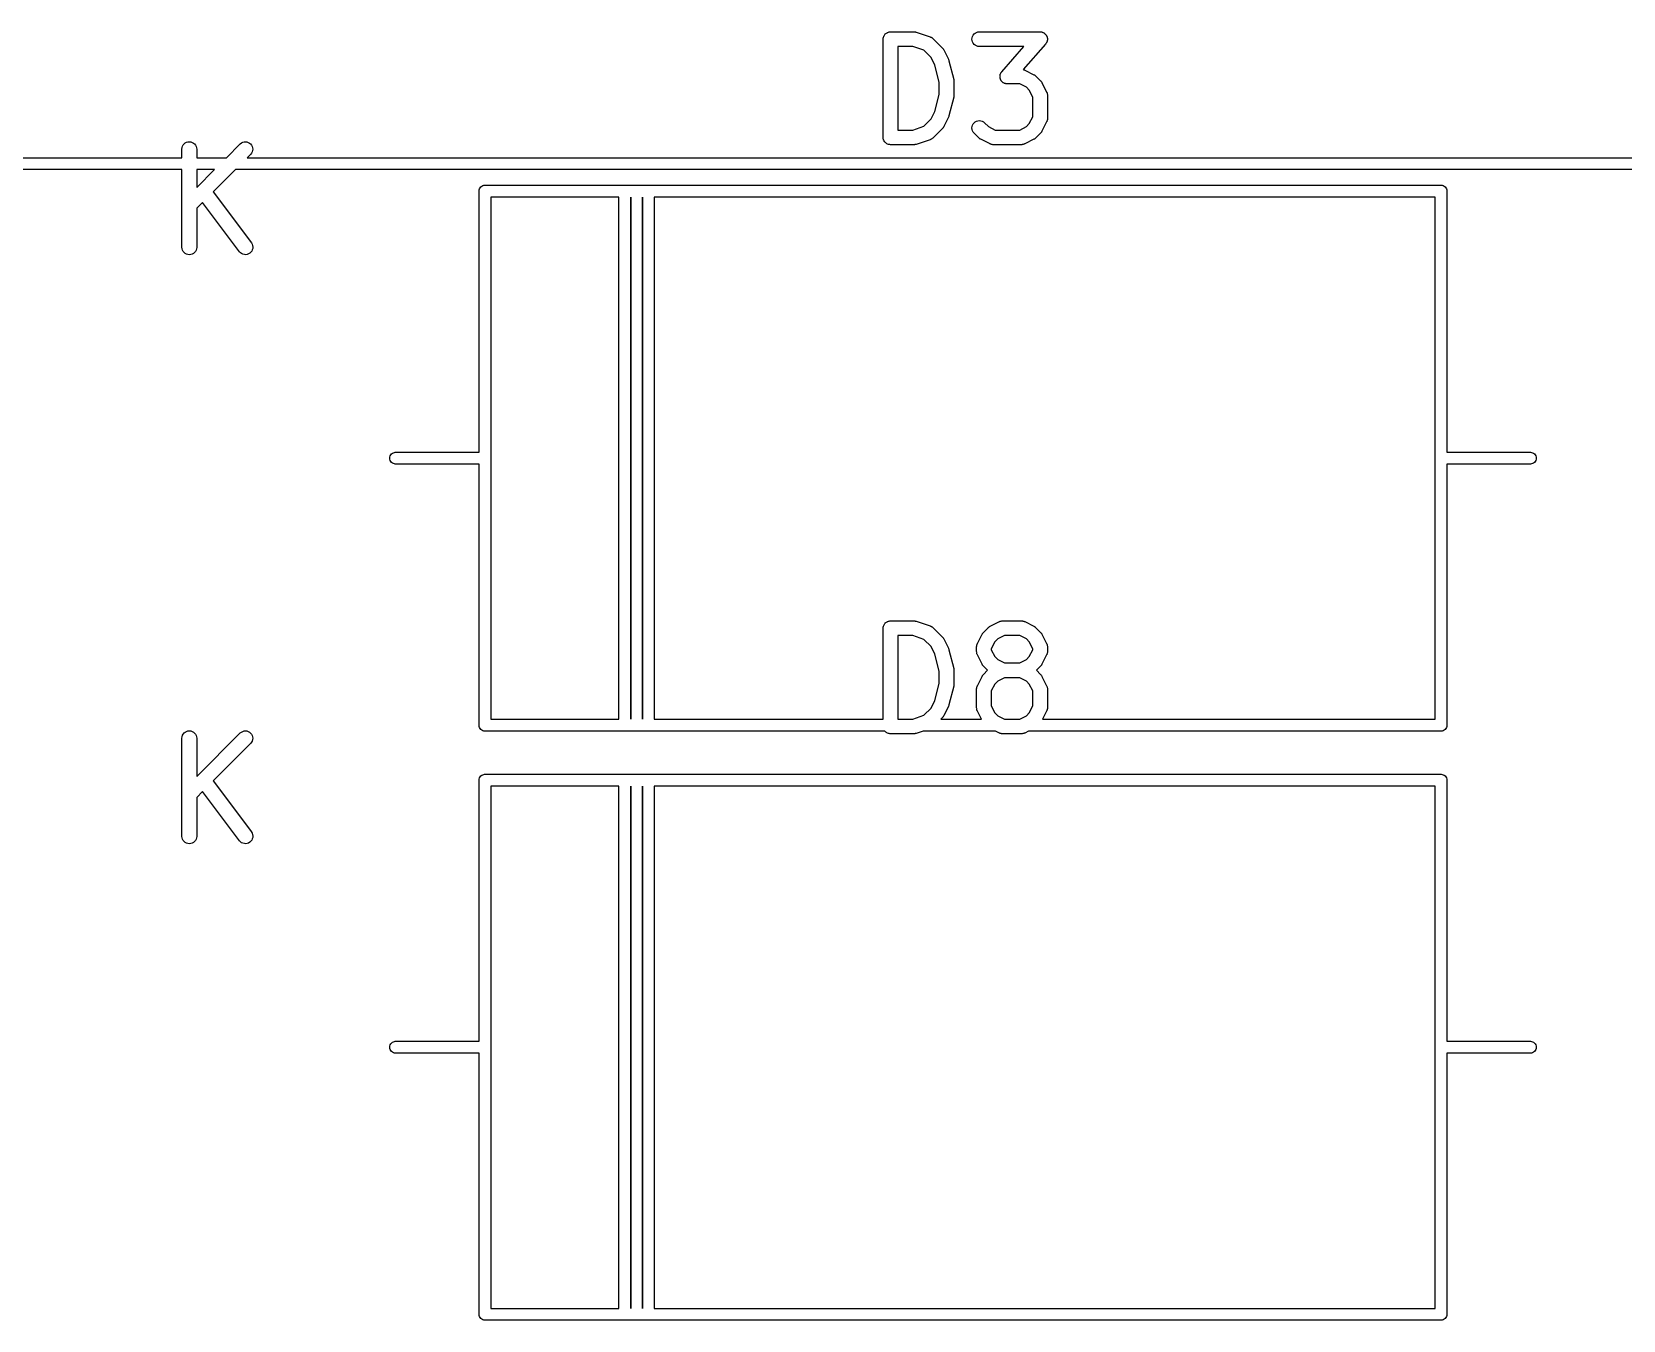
# Model space of a CAD drawing. Extents: x 120.2 to 186.1, y -87.3 to -29.4.
# Drawn here: x 153.13 to 169.35, y -60.28 to -47.16 of the extents above; entities that cross this region are included whole.
import ezdxf

# ---------------------------------------------------------------- set-up
doc = ezdxf.new("R2010")
doc.units = 0
doc.layers.add('BLACK', color=7, linetype='CONTINUOUS')

msp = doc.modelspace()

# ---------------------------------------------------------------- linework, layer by layer
at = {"layer": 'BLACK', "linetype": 'CONTINUOUS'}
for p, q in [((161.825, -47.1846), (161.829, -47.1792)), ((161.829, -47.1788), (161.835, -47.1744)), ((161.829, -47.179), (161.829, -47.1788)), ((161.829, -47.1792), (161.829, -47.179)), ((161.835, -47.1744), (161.84, -47.1699)), ((161.84, -47.1699), (161.841, -47.1698)), ((161.841, -47.1696), (161.847, -47.1664)), ((161.841, -47.1698), (161.841, -47.1696)), ((161.847, -47.1664), (161.853, -47.163)), ((161.853, -47.163), (161.854, -47.163)), ((161.854, -47.1628), (161.861, -47.1608)), ((161.854, -47.163), (161.854, -47.1628)), ((161.861, -47.1608), (161.867, -47.1588)), ((161.867, -47.1588), (161.868, -47.1588)), ((161.868, -47.1587), (161.875, -47.1581)), ((161.868, -47.1588), (161.868, -47.1587)), ((161.875, -47.1581), (161.882, -47.1574)), ((161.882, -47.1574), (162.12, -47.1574)), ((162.12, -47.1574), (162.121, -47.1574)), ((162.121, -47.1574), (162.125, -47.1579)), ((162.125, -47.1579), (162.129, -47.158)), ((162.129, -47.158), (162.132, -47.1587)), ((162.132, -47.1587), (162.136, -47.159)), ((162.136, -47.159), (162.14, -47.1603)), ((162.14, -47.1603), (162.144, -47.1612)), ((162.144, -47.1612), (162.287, -47.2088)), ((162.724, -47.1904), (162.734, -47.1792)), ((162.734, -47.1792), (162.745, -47.1699)), ((162.745, -47.1699), (162.758, -47.163)), ((162.758, -47.163), (162.772, -47.1588)), ((162.772, -47.1588), (162.787, -47.1574)), ((162.787, -47.1574), (163.406, -47.1574)), ((163.406, -47.1574), (163.407, -47.1574)), ((163.407, -47.1574), (163.411, -47.1579)), ((163.411, -47.1579), (163.416, -47.1581)), ((163.416, -47.1581), (163.419, -47.1587)), ((163.419, -47.1587), (163.421, -47.159)), ((163.421, -47.159), (163.426, -47.1604)), ((163.426, -47.1604), (163.43, -47.1615)), ((163.43, -47.1615), (163.433, -47.1626)), ((163.433, -47.1626), (163.435, -47.1634)), ((163.435, -47.1634), (163.439, -47.1657)), ((163.439, -47.1657), (163.444, -47.1677)), ((163.444, -47.1677), (163.446, -47.1692)), ((163.446, -47.1692), (163.448, -47.1705)), ((163.448, -47.1705), (163.452, -47.1735)), ((163.452, -47.1735), (163.455, -47.1763)), ((163.455, -47.1763), (163.457, -47.1782)), ((163.457, -47.1782), (163.459, -47.1799)), ((163.459, -47.1799), (163.462, -47.1836)), ((161.807, -47.2313), (161.808, -47.2243)), ((161.807, -47.2318), (161.807, -47.2313)), ((161.807, -47.2319), (161.807, -47.2318)), ((161.807, -47.2324), (161.807, -47.2319)), ((161.807, -47.2319), (161.807, -47.2319)), ((161.807, -48.2324), (161.807, -47.2324)), ((161.808, -47.2173), (161.809, -47.217)), ((161.808, -47.2243), (161.808, -47.2173)), ((161.809, -47.2168), (161.811, -47.2101)), ((161.809, -47.217), (161.809, -47.2168)), ((161.811, -47.2101), (161.813, -47.2033)), ((161.813, -47.2028), (161.816, -47.1966)), ((161.813, -47.2031), (161.813, -47.2028)), ((161.813, -47.2033), (161.813, -47.2031)), ((161.816, -47.1966), (161.82, -47.1904)), ((161.82, -47.19), (161.825, -47.1846)), ((161.82, -47.1902), (161.82, -47.19)), ((161.82, -47.1904), (161.82, -47.1902)), ((161.957, -47.3074), (161.957, -48.1574)), ((162.108, -47.3074), (161.957, -47.3074)), ((162.222, -47.3456), (162.108, -47.3074)), ((162.287, -47.2088), (162.288, -47.2092)), ((162.288, -47.2092), (162.29, -47.2101)), ((162.29, -47.2101), (162.292, -47.2108)), ((162.292, -47.2108), (162.296, -47.2132)), ((162.296, -47.2132), (162.301, -47.2153)), ((162.301, -47.2153), (162.303, -47.2166)), ((162.303, -47.2166), (162.305, -47.2177)), ((162.305, -47.2177), (162.309, -47.2209)), ((162.309, -47.2209), (162.313, -47.2239)), ((162.313, -47.2239), (162.314, -47.2256)), ((162.314, -47.2256), (162.316, -47.227)), ((162.316, -47.227), (162.411, -47.3222)), ((162.411, -47.3222), (162.412, -47.3229)), ((162.412, -47.3229), (162.414, -47.3262)), ((162.414, -47.3262), (162.417, -47.3293)), ((162.417, -47.3293), (162.419, -47.332)), ((162.419, -47.332), (162.421, -47.3344)), ((162.421, -47.3344), (162.423, -47.3381)), ((162.423, -47.3381), (162.425, -47.3417)), ((162.425, -47.3417), (162.473, -47.4369)), ((162.712, -47.2319), (162.713, -47.2173)), ((162.713, -47.2464), (162.712, -47.2319)), ((162.713, -47.2173), (162.718, -47.2033)), ((162.717, -47.2605), (162.713, -47.2464)), ((162.724, -47.2734), (162.717, -47.2605)), ((162.718, -47.2033), (162.724, -47.1904)), ((162.733, -47.2849), (162.724, -47.2734)), ((162.744, -47.2943), (162.733, -47.2849)), ((162.757, -47.3013), (162.744, -47.2943)), ((162.771, -47.3057), (162.757, -47.3013)), ((162.786, -47.3074), (162.771, -47.3057)), ((162.787, -47.3074), (162.786, -47.3074)), ((163.24, -47.3074), (162.787, -47.3074)), ((163.016, -47.5639), (163.24, -47.3074)), ((163.462, -47.2818), (163.235, -47.5411)), ((163.462, -47.1836), (163.465, -47.187)), ((163.465, -47.2779), (163.462, -47.2818)), ((163.465, -47.187), (163.467, -47.1893)), ((163.468, -47.2743), (163.465, -47.2779)), ((163.467, -47.1893), (163.468, -47.1913)), ((163.468, -47.1913), (163.471, -47.1955)), ((163.469, -47.272), (163.468, -47.2743)), ((163.471, -47.2699), (163.469, -47.272)), ((163.471, -47.1955), (163.473, -47.1995)), ((163.473, -47.2656), (163.471, -47.2699)), ((163.473, -47.1995), (163.474, -47.202)), ((163.475, -47.2614), (163.473, -47.2656)), ((163.474, -47.202), (163.475, -47.2043)), ((163.475, -47.2043), (163.477, -47.2088)), ((163.476, -47.2589), (163.475, -47.2614)), ((163.477, -47.2565), (163.476, -47.2589)), ((163.477, -47.2088), (163.478, -47.2132)), ((163.478, -47.252), (163.477, -47.2565)), ((163.478, -47.2132), (163.479, -47.2158)), ((163.479, -47.2475), (163.478, -47.252)), ((163.479, -47.2158), (163.479, -47.2183)), ((163.479, -47.2183), (163.48, -47.223)), ((163.48, -47.2423), (163.479, -47.2448)), ((163.479, -47.2448), (163.479, -47.2475)), ((163.48, -47.223), (163.481, -47.2277)), ((163.481, -47.2277), (163.48, -47.2303)), ((163.48, -47.2303), (163.481, -47.2329)), ((163.481, -47.2329), (163.48, -47.2376)), ((163.48, -47.2376), (163.48, -47.2423)), ((162.296, -47.4197), (162.222, -47.3456)), ((162.335, -47.4967), (162.296, -47.4197)), ((162.378, -47.6702), (162.335, -47.4967)), ((162.473, -47.4369), (162.473, -47.4379)), ((162.473, -47.4379), (162.473, -47.4382)), ((162.473, -47.4382), (162.474, -47.4385)), ((162.474, -47.4385), (162.476, -47.4451)), ((162.476, -47.4451), (162.478, -47.4516)), ((162.478, -47.4516), (162.478, -47.452)), ((162.478, -47.452), (162.478, -47.4523)), ((162.478, -47.4523), (162.526, -47.6428)), ((162.526, -47.6428), (162.526, -47.6438)), ((162.526, -47.6438), (162.527, -47.6451)), ((162.527, -47.6451), (162.527, -47.6464)), ((162.527, -47.6464), (162.527, -47.6524)), ((162.527, -47.6524), (162.528, -47.6583)), ((162.528, -47.6583), (162.528, -47.6596)), ((162.528, -47.6596), (162.528, -47.661)), ((162.528, -47.661), (162.528, -47.8038)), ((162.997, -47.6128), (162.998, -47.6081)), ((162.998, -47.6154), (162.997, -47.6128)), ((162.998, -47.6034), (162.999, -47.6009)), ((162.998, -47.6081), (162.998, -47.6034)), ((162.998, -47.6181), (162.998, -47.6154)), ((162.998, -47.6227), (162.998, -47.6181)), ((162.999, -47.6274), (162.998, -47.6227)), ((162.999, -47.5983), (163, -47.5938)), ((162.999, -47.6009), (162.999, -47.5983)), ((162.999, -47.6299), (162.999, -47.6274)), ((163, -47.6325), (162.999, -47.6299)), ((163, -47.5938), (163.001, -47.5892)), ((163.002, -47.6369), (163, -47.6325)), ((163.001, -47.5892), (163.002, -47.5868)), ((163.002, -47.5868), (163.003, -47.5843)), ((163.003, -47.6414), (163.002, -47.6369)), ((163.003, -47.5843), (163.005, -47.5801)), ((163.004, -47.6438), (163.003, -47.6414)), ((163.005, -47.6462), (163.004, -47.6438)), ((163.005, -47.5801), (163.007, -47.5758)), ((163.007, -47.6502), (163.005, -47.6462)), ((163.007, -47.5758), (163.009, -47.5737)), ((163.01, -47.6544), (163.007, -47.6502)), ((163.009, -47.5737), (163.01, -47.5714)), ((163.01, -47.5714), (163.013, -47.5678)), ((163.011, -47.6564), (163.01, -47.6544)), ((163.013, -47.6587), (163.011, -47.6564)), ((163.013, -47.5678), (163.016, -47.5639)), ((163.016, -47.6621), (163.013, -47.6587)), ((163.019, -47.6658), (163.016, -47.6621)), ((163.021, -47.6675), (163.019, -47.6658)), ((163.235, -47.5411), (163.24, -47.5429)), ((163.24, -47.5429), (163.245, -47.5444)), ((163.245, -47.5444), (163.247, -47.5455)), ((163.247, -47.5455), (163.249, -47.5463)), ((163.249, -47.5463), (163.344, -47.5939)), ((163.344, -47.5939), (163.345, -47.5943)), ((163.345, -47.5943), (163.348, -47.5966)), ((163.348, -47.5966), (163.352, -47.5986)), ((163.352, -47.5986), (163.355, -47.6006)), ((163.355, -47.6006), (163.357, -47.6023)), ((163.357, -47.6023), (163.36, -47.6052)), ((163.36, -47.6052), (163.364, -47.6079)), ((163.364, -47.6079), (163.411, -47.6555)), ((163.411, -47.6555), (163.412, -47.6563)), ((163.412, -47.6563), (163.414, -47.6596)), ((163.414, -47.6596), (163.417, -47.6626)), ((163.417, -47.6626), (163.419, -47.6653)), ((163.419, -47.6653), (163.421, -47.6677)), ((162.335, -47.9681), (162.378, -47.7946)), ((162.378, -47.7946), (162.378, -47.6702)), ((162.526, -47.822), (162.478, -48.0125)), ((162.527, -47.8194), (162.526, -47.8207)), ((162.526, -47.8207), (162.526, -47.822)), ((162.528, -47.8075), (162.527, -47.8135)), ((162.527, -47.8135), (162.527, -47.8194)), ((162.528, -47.8038), (162.528, -47.8049)), ((162.528, -47.8049), (162.528, -47.8062)), ((162.528, -47.8062), (162.528, -47.8075)), ((163.023, -47.6694), (163.021, -47.6675)), ((163.026, -47.6722), (163.023, -47.6694)), ((163.03, -47.6752), (163.026, -47.6722)), ((163.032, -47.6765), (163.03, -47.6752)), ((163.034, -47.678), (163.032, -47.6765)), ((163.039, -47.68), (163.034, -47.678)), ((163.043, -47.6823), (163.039, -47.68)), ((163.045, -47.6831), (163.043, -47.6823)), ((163.048, -47.6842), (163.045, -47.6831)), ((163.052, -47.6853), (163.048, -47.6842)), ((163.057, -47.6867), (163.052, -47.6853)), ((163.059, -47.687), (163.057, -47.6867)), ((163.062, -47.6876), (163.059, -47.687)), ((163.067, -47.6878), (163.062, -47.6876)), ((163.071, -47.6883), (163.067, -47.6878)), ((163.072, -47.6883), (163.071, -47.6883)), ((163.198, -47.6883), (163.072, -47.6883)), ((163.266, -47.7226), (163.198, -47.6883)), ((163.296, -47.753), (163.266, -47.7226)), ((163.331, -47.8215), (163.296, -47.753)), ((163.331, -48.0242), (163.331, -47.8215)), ((163.421, -47.6677), (163.423, -47.6715)), ((163.423, -47.6715), (163.425, -47.675)), ((163.425, -47.675), (163.473, -47.7703)), ((163.473, -47.7703), (163.473, -47.7712)), ((163.473, -47.7712), (163.474, -47.7733)), ((163.474, -47.7733), (163.475, -47.7752)), ((163.475, -47.7752), (163.477, -47.7801)), ((163.477, -47.7801), (163.478, -47.7849)), ((163.478, -47.7849), (163.479, -47.7871)), ((163.479, -47.7871), (163.479, -47.7892)), ((163.479, -47.7892), (163.48, -47.7943)), ((163.48, -47.7943), (163.481, -47.7994)), ((163.481, -47.7994), (163.48, -47.8016)), ((163.48, -47.8016), (163.481, -47.8038)), ((163.481, -47.8038), (163.481, -48.0419)), ((162.296, -48.0451), (162.335, -47.9681)), ((162.108, -48.1574), (162.222, -48.1192)), ((162.222, -48.1192), (162.296, -48.0451)), ((162.411, -48.1426), (162.316, -48.2378)), ((162.414, -48.1393), (162.411, -48.1426)), ((162.417, -48.1363), (162.414, -48.1393)), ((162.418, -48.1337), (162.417, -48.1363)), ((162.42, -48.1312), (162.418, -48.1337)), ((162.422, -48.1275), (162.42, -48.1312)), ((162.425, -48.124), (162.422, -48.1275)), ((162.473, -48.0278), (162.425, -48.1231)), ((162.425, -48.1231), (162.425, -48.124)), ((162.476, -48.0207), (162.473, -48.0272)), ((162.473, -48.0272), (162.473, -48.0275)), ((162.473, -48.0275), (162.473, -48.0278)), ((162.478, -48.0142), (162.476, -48.0207)), ((162.478, -48.0125), (162.478, -48.0135)), ((162.478, -48.0135), (162.478, -48.0138)), ((162.478, -48.0138), (162.478, -48.0142)), ((162.712, -48.1364), (162.713, -48.1218)), ((162.713, -48.1509), (162.712, -48.1364)), ((162.713, -48.1218), (162.718, -48.1078)), ((162.717, -48.165), (162.713, -48.1509)), ((162.718, -48.1078), (162.725, -48.095)), ((162.725, -48.095), (162.734, -48.0837)), ((162.734, -48.0837), (162.745, -48.0745)), ((162.745, -48.0745), (162.758, -48.0677)), ((162.758, -48.0677), (162.772, -48.0635)), ((162.772, -48.0635), (162.787, -48.0621)), ((162.787, -48.0621), (162.801, -48.0636)), ((162.801, -48.0636), (162.815, -48.0679)), ((162.815, -48.0679), (162.828, -48.0748)), ((162.828, -48.0748), (162.84, -48.0841)), ((162.84, -48.0841), (162.879, -48.1231)), ((162.879, -48.1231), (162.947, -48.1574)), ((163.198, -48.1574), (163.266, -48.1231)), ((163.266, -48.1231), (163.296, -48.0927)), ((163.296, -48.0927), (163.331, -48.0242)), ((163.473, -48.0754), (163.425, -48.1707)), ((163.474, -48.0734), (163.473, -48.0754)), ((163.475, -48.0714), (163.474, -48.0734)), ((163.476, -48.0666), (163.475, -48.0714)), ((163.478, -48.0618), (163.476, -48.0666)), ((163.479, -48.0575), (163.478, -48.0596)), ((163.478, -48.0596), (163.478, -48.0618)), ((163.48, -48.0524), (163.479, -48.0575)), ((163.481, -48.043), (163.48, -48.0451)), ((163.48, -48.0451), (163.481, -48.0474)), ((163.481, -48.0474), (163.48, -48.0524)), ((163.481, -48.0419), (163.481, -48.043)), ((154.669, -48.3228), (154.676, -48.31)), ((154.676, -48.31), (154.686, -48.2988)), ((154.686, -48.2988), (154.697, -48.2896)), ((154.697, -48.2896), (154.71, -48.2828)), ((154.71, -48.2828), (154.724, -48.2787)), ((154.724, -48.2787), (154.739, -48.2774)), ((154.739, -48.2774), (154.753, -48.2789)), ((154.753, -48.2789), (154.767, -48.2832)), ((154.767, -48.2832), (154.78, -48.2902)), ((154.78, -48.2902), (154.791, -48.2995)), ((154.791, -48.2995), (154.801, -48.3109)), ((154.801, -48.3109), (154.807, -48.3238)), ((155.116, -48.44), (155.256, -48.2993)), ((155.256, -48.2993), (155.257, -48.2986)), ((155.257, -48.2986), (155.269, -48.2895)), ((155.269, -48.2895), (155.282, -48.2827)), ((155.282, -48.2827), (155.296, -48.2787)), ((155.296, -48.2787), (155.31, -48.2774)), ((155.31, -48.2774), (155.325, -48.279)), ((155.325, -48.279), (155.339, -48.2833)), ((155.339, -48.2833), (155.352, -48.2903)), ((155.352, -48.2903), (155.363, -48.2997)), ((155.363, -48.2997), (155.372, -48.3111)), ((155.372, -48.3111), (155.379, -48.324)), ((161.808, -48.2394), (161.807, -48.2324)), ((161.808, -48.2464), (161.808, -48.2394)), ((161.808, -48.2467), (161.808, -48.2464)), ((161.808, -48.2469), (161.808, -48.2467)), ((161.81, -48.2537), (161.808, -48.2469)), ((161.812, -48.2605), (161.81, -48.2537)), ((161.812, -48.2607), (161.812, -48.2605)), ((161.813, -48.261), (161.812, -48.2607)), ((161.816, -48.2672), (161.813, -48.261)), ((161.819, -48.2734), (161.816, -48.2672)), ((161.819, -48.2737), (161.819, -48.2734)), ((161.819, -48.2739), (161.819, -48.2737)), ((161.824, -48.2794), (161.819, -48.2739)), ((161.828, -48.2849), (161.824, -48.2794)), ((161.829, -48.285), (161.828, -48.2849)), ((161.829, -48.2852), (161.829, -48.285)), ((161.834, -48.2897), (161.829, -48.2852)), ((161.84, -48.2943), (161.834, -48.2897)), ((161.84, -48.2944), (161.84, -48.2943)), ((161.84, -48.2946), (161.84, -48.2944)), ((161.846, -48.2979), (161.84, -48.2946)), ((161.852, -48.3013), (161.846, -48.2979)), ((161.853, -48.3014), (161.852, -48.3013)), ((161.853, -48.3015), (161.853, -48.3014)), ((161.86, -48.3036), (161.853, -48.3015)), ((161.866, -48.3057), (161.86, -48.3036)), ((161.867, -48.3058), (161.866, -48.3057)), ((161.874, -48.3066), (161.867, -48.3058)), ((161.867, -48.3058), (161.867, -48.3058)), ((161.881, -48.3074), (161.874, -48.3066)), ((161.882, -48.3074), (161.881, -48.3074)), ((161.881, -48.3074), (161.881, -48.3074)), ((161.881, -48.3074), (161.881, -48.3074)), ((161.881, -48.3074), (161.881, -48.3074)), ((162.12, -48.3074), (161.882, -48.3074)), ((161.957, -48.1574), (162.108, -48.1574)), ((162.124, -48.307), (162.12, -48.3074)), ((162.128, -48.3069), (162.124, -48.307)), ((162.131, -48.3063), (162.128, -48.3069)), ((162.135, -48.306), (162.131, -48.3063)), ((162.139, -48.3047), (162.135, -48.306)), ((162.143, -48.3039), (162.139, -48.3047)), ((162.144, -48.3035), (162.143, -48.3039)), ((162.287, -48.2559), (162.144, -48.3035)), ((162.289, -48.255), (162.287, -48.2559)), ((162.291, -48.2544), (162.289, -48.255)), ((162.295, -48.252), (162.291, -48.2544)), ((162.3, -48.25), (162.295, -48.252)), ((162.302, -48.2487), (162.3, -48.25)), ((162.304, -48.2477), (162.302, -48.2487)), ((162.308, -48.2445), (162.304, -48.2477)), ((162.312, -48.2415), (162.308, -48.2445)), ((162.313, -48.2399), (162.312, -48.2415)), ((162.315, -48.2385), (162.313, -48.2399)), ((162.316, -48.2378), (162.315, -48.2385)), ((162.724, -48.178), (162.717, -48.165)), ((162.733, -48.1894), (162.724, -48.178)), ((162.734, -48.1902), (162.733, -48.1894)), ((162.781, -48.2378), (162.734, -48.1902)), ((162.785, -48.2405), (162.781, -48.2378)), ((162.788, -48.2434), (162.785, -48.2405)), ((162.79, -48.2451), (162.788, -48.2434)), ((162.793, -48.2471), (162.79, -48.2451)), ((162.796, -48.2491), (162.793, -48.2471)), ((162.8, -48.2514), (162.796, -48.2491)), ((162.801, -48.2518), (162.8, -48.2514)), ((162.896, -48.2995), (162.801, -48.2518)), ((162.898, -48.3003), (162.896, -48.2995)), ((162.9, -48.3013), (162.898, -48.3003)), ((162.905, -48.3029), (162.9, -48.3013)), ((162.91, -48.3047), (162.905, -48.3029)), ((162.912, -48.3051), (162.91, -48.3047)), ((162.914, -48.3057), (162.912, -48.3051)), ((162.919, -48.3063), (162.914, -48.3057)), ((162.924, -48.3072), (162.919, -48.3063)), ((162.926, -48.3071), (162.924, -48.3072)), ((162.928, -48.3074), (162.926, -48.3071)), ((162.93, -48.3074), (162.928, -48.3074)), ((163.215, -48.3074), (162.93, -48.3074)), ((162.947, -48.1574), (163.198, -48.1574)), ((163.217, -48.3072), (163.215, -48.3074)), ((163.22, -48.3073), (163.217, -48.3072)), ((163.225, -48.3065), (163.22, -48.3073)), ((163.23, -48.306), (163.225, -48.3065)), ((163.232, -48.3053), (163.23, -48.306)), ((163.234, -48.305), (163.232, -48.3053)), ((163.239, -48.3032), (163.234, -48.305)), ((163.244, -48.3017), (163.239, -48.3032)), ((163.246, -48.3007), (163.244, -48.3017)), ((163.248, -48.2999), (163.246, -48.3007)), ((163.249, -48.2995), (163.248, -48.2999)), ((163.344, -48.2518), (163.249, -48.2995)), ((163.348, -48.2496), (163.344, -48.2518)), ((163.351, -48.2477), (163.348, -48.2496)), ((163.354, -48.2457), (163.351, -48.2477)), ((163.356, -48.2441), (163.354, -48.2457)), ((163.359, -48.2412), (163.356, -48.2441)), ((163.363, -48.2385), (163.359, -48.2412)), ((163.364, -48.2378), (163.363, -48.2385)), ((163.411, -48.1902), (163.364, -48.2378)), ((163.414, -48.1869), (163.411, -48.1902)), ((163.417, -48.1839), (163.414, -48.1869)), ((163.418, -48.1813), (163.417, -48.1839)), ((163.42, -48.1789), (163.418, -48.1813)), ((163.422, -48.1752), (163.42, -48.1789)), ((163.425, -48.1716), (163.422, -48.1752)), ((163.425, -48.1707), (163.425, -48.1716)), ((136.078, -48.44), (154.663, -48.44)), ((154.663, -48.3513), (154.665, -48.3368)), ((154.663, -48.3524), (154.663, -48.3513)), ((154.663, -48.44), (154.663, -48.3524)), ((154.665, -48.3368), (154.669, -48.3228)), ((154.807, -48.3238), (154.812, -48.3378)), ((154.812, -48.3378), (154.813, -48.3524)), ((154.813, -48.3524), (154.813, -48.44)), ((154.813, -48.44), (155.116, -48.44)), ((155.363, -48.4054), (155.328, -48.44)), ((155.328, -48.44), (185.503, -48.44)), ((155.372, -48.3941), (155.363, -48.4054)), ((155.379, -48.3812), (155.372, -48.3941)), ((155.379, -48.324), (155.383, -48.3381)), ((155.383, -48.3672), (155.379, -48.3812)), ((155.383, -48.3381), (155.385, -48.3526)), ((155.385, -48.3526), (155.383, -48.3672)), ((154.663, -48.56), (135.958, -48.56)), ((154.663, -49.3524), (154.663, -48.56)), ((154.813, -48.56), (154.813, -48.7427)), ((154.813, -48.7427), (154.996, -48.56)), ((154.996, -48.56), (154.813, -48.56)), ((155.208, -48.56), (154.98, -48.788)), ((185.503, -48.56), (155.208, -48.56)), ((154.98, -48.788), (155.37, -49.3074)), ((157.69, -48.78), (157.691, -48.7682)), ((157.69, -48.7829), (157.69, -48.78)), ((157.69, -51.44), (157.69, -48.7829)), ((157.691, -48.7682), (157.694, -48.7569)), ((157.694, -48.7569), (157.7, -48.7465)), ((157.7, -48.7465), (157.707, -48.7374)), ((157.707, -48.7374), (157.717, -48.7299)), ((157.717, -48.7299), (157.727, -48.7243)), ((157.727, -48.7243), (157.738, -48.7209)), ((157.738, -48.7209), (157.747, -48.72)), ((157.747, -48.72), (157.75, -48.7197)), ((157.75, -48.7197), (157.753, -48.72)), ((157.753, -48.72), (159.172, -48.72)), ((159.172, -48.72), (159.175, -48.7197)), ((159.175, -48.7197), (159.178, -48.72)), ((159.178, -48.72), (159.292, -48.72)), ((159.292, -48.72), (159.295, -48.7197)), ((159.295, -48.7197), (159.298, -48.72)), ((159.298, -48.72), (159.412, -48.72)), ((159.412, -48.72), (159.415, -48.7197)), ((159.415, -48.7197), (159.418, -48.72)), ((159.418, -48.72), (167.487, -48.72)), ((167.487, -48.72), (167.49, -48.7197)), ((167.49, -48.7197), (167.493, -48.72)), ((167.493, -48.72), (167.502, -48.7209)), ((167.502, -48.7209), (167.513, -48.7243)), ((167.513, -48.7243), (167.523, -48.7299)), ((167.523, -48.7299), (167.533, -48.7374)), ((167.533, -48.7374), (167.54, -48.7465)), ((167.54, -48.7465), (167.546, -48.7569)), ((167.546, -48.7569), (167.549, -48.7682)), ((167.549, -48.7682), (167.55, -48.78)), ((167.55, -48.78), (167.55, -48.7829)), ((167.55, -48.7829), (167.55, -51.44)), ((154.873, -48.8951), (154.813, -48.9549)), ((154.813, -48.9549), (154.813, -49.3524)), ((155.25, -49.3974), (154.873, -48.8951)), ((157.81, -48.84), (157.81, -51.4971)), ((159.115, -48.84), (157.81, -48.84)), ((159.115, -54.16), (159.115, -48.84)), ((159.235, -54.16), (159.235, -48.84)), ((159.235, -48.84), (159.235, -54.16)), ((159.355, -54.16), (159.355, -48.84)), ((159.355, -48.84), (159.355, -54.16)), ((159.475, -48.84), (159.475, -54.16)), ((167.43, -48.84), (159.475, -48.84)), ((167.43, -51.497), (167.43, -48.84)), ((154.665, -49.3669), (154.663, -49.3524)), ((154.669, -49.381), (154.665, -49.3669)), ((154.676, -49.3939), (154.669, -49.381)), ((154.685, -49.4052), (154.676, -49.3939)), ((154.696, -49.4146), (154.685, -49.4052)), ((154.709, -49.4215), (154.696, -49.4146)), ((154.723, -49.4258), (154.709, -49.4215)), ((154.738, -49.4274), (154.723, -49.4258)), ((154.752, -49.4261), (154.738, -49.4274)), ((154.766, -49.4219), (154.752, -49.4261)), ((154.779, -49.4151), (154.766, -49.4219)), ((154.791, -49.406), (154.779, -49.4151)), ((154.8, -49.3948), (154.791, -49.406)), ((154.807, -49.3819), (154.8, -49.3948)), ((154.811, -49.368), (154.807, -49.3819)), ((154.813, -49.3534), (154.811, -49.368)), ((154.813, -49.3524), (154.813, -49.3534)), ((155.259, -49.4082), (155.25, -49.3974)), ((155.271, -49.4168), (155.259, -49.4082)), ((155.284, -49.4231), (155.271, -49.4168)), ((155.299, -49.4266), (155.284, -49.4231)), ((155.313, -49.4273), (155.299, -49.4266)), ((155.328, -49.4251), (155.313, -49.4273)), ((155.342, -49.4202), (155.328, -49.4251)), ((155.354, -49.4127), (155.342, -49.4202)), ((155.365, -49.4029), (155.354, -49.4127)), ((155.374, -49.3912), (155.365, -49.4029)), ((155.37, -49.3074), (155.37, -49.3082)), ((155.37, -49.3082), (155.378, -49.3208)), ((155.38, -49.3779), (155.374, -49.3912)), ((155.378, -49.3208), (155.382, -49.3347)), ((155.384, -49.3638), (155.38, -49.3779)), ((155.382, -49.3347), (155.384, -49.3491)), ((155.384, -49.3491), (155.384, -49.3638)), ((156.78, -51.5), (156.781, -51.4882)), ((156.781, -51.5118), (156.78, -51.5)), ((156.781, -51.4882), (156.784, -51.4769)), ((156.784, -51.5231), (156.781, -51.5118)), ((156.784, -51.4769), (156.79, -51.4665)), ((156.79, -51.5335), (156.784, -51.5231)), ((156.79, -51.4665), (156.797, -51.4574)), ((156.797, -51.5426), (156.79, -51.5335)), ((156.797, -51.4574), (156.807, -51.4499)), ((156.807, -51.5501), (156.797, -51.5426)), ((156.807, -51.4499), (156.817, -51.4443)), ((156.817, -51.5557), (156.807, -51.5501)), ((156.817, -51.4443), (156.828, -51.4409)), ((156.828, -51.5591), (156.817, -51.5557)), ((156.828, -51.4409), (156.837, -51.44)), ((156.837, -51.44), (157.69, -51.44)), ((157.81, -51.4971), (157.81, -51.5)), ((157.81, -51.5), (157.81, -51.5029)), ((157.81, -51.5029), (157.81, -54.16)), ((167.43, -51.5), (167.43, -51.497)), ((167.43, -51.503), (167.43, -51.5)), ((167.43, -54.16), (167.43, -51.503)), ((167.55, -51.44), (168.403, -51.44)), ((168.403, -51.44), (168.412, -51.4409)), ((168.412, -51.4409), (168.423, -51.4443)), ((168.423, -51.5557), (168.412, -51.5591)), ((168.423, -51.4443), (168.433, -51.4499)), ((168.433, -51.5501), (168.423, -51.5557)), ((168.433, -51.4499), (168.443, -51.4574)), ((168.443, -51.5426), (168.433, -51.5501)), ((168.443, -51.4574), (168.45, -51.4665)), ((168.45, -51.5335), (168.443, -51.5426)), ((168.45, -51.4665), (168.456, -51.4769)), ((168.456, -51.5231), (168.45, -51.5335)), ((168.456, -51.4769), (168.459, -51.4882)), ((168.459, -51.5118), (168.456, -51.5231)), ((168.459, -51.4882), (168.46, -51.5)), ((168.46, -51.5), (168.459, -51.5118)), ((156.837, -51.56), (156.828, -51.5591)), ((157.69, -51.56), (156.837, -51.56)), ((157.69, -54.217), (157.69, -51.56)), ((168.403, -51.56), (167.55, -51.56)), ((167.55, -51.56), (167.55, -54.2171)), ((168.412, -51.5591), (168.403, -51.56)), ((161.825, -53.1846), (161.829, -53.1792)), ((161.829, -53.1788), (161.835, -53.1744)), ((161.829, -53.179), (161.829, -53.1788)), ((161.829, -53.1792), (161.829, -53.179)), ((161.835, -53.1744), (161.84, -53.1699)), ((161.84, -53.1699), (161.841, -53.1698)), ((161.841, -53.1696), (161.847, -53.1664)), ((161.841, -53.1698), (161.841, -53.1696)), ((161.847, -53.1664), (161.853, -53.163)), ((161.853, -53.163), (161.854, -53.163)), ((161.854, -53.1628), (161.861, -53.1608)), ((161.854, -53.163), (161.854, -53.1628)), ((161.861, -53.1608), (161.867, -53.1588)), ((161.867, -53.1588), (161.868, -53.1588)), ((161.868, -53.1587), (161.875, -53.1581)), ((161.868, -53.1588), (161.868, -53.1587)), ((161.875, -53.1581), (161.882, -53.1574)), ((161.882, -53.1574), (162.12, -53.1574)), ((162.12, -53.1574), (162.121, -53.1574)), ((162.121, -53.1574), (162.125, -53.1579)), ((162.125, -53.1579), (162.129, -53.158)), ((162.129, -53.158), (162.132, -53.1587)), ((162.132, -53.1587), (162.136, -53.159)), ((162.136, -53.159), (162.14, -53.1603)), ((162.14, -53.1603), (162.144, -53.1612)), ((162.144, -53.1612), (162.287, -53.2088)), ((162.896, -53.2129), (162.991, -53.1653)), ((162.991, -53.1653), (162.992, -53.1648)), ((162.992, -53.1648), (162.994, -53.1641)), ((162.994, -53.1641), (162.996, -53.163)), ((162.996, -53.163), (163.001, -53.1616)), ((163.001, -53.1616), (163.006, -53.1598)), ((163.006, -53.1598), (163.008, -53.1594)), ((163.008, -53.1594), (163.01, -53.1588)), ((163.01, -53.1588), (163.015, -53.1583)), ((163.015, -53.1583), (163.02, -53.1575)), ((163.02, -53.1575), (163.023, -53.1576)), ((163.023, -53.1576), (163.025, -53.1574)), ((163.025, -53.1574), (163.215, -53.1574)), ((163.215, -53.1574), (163.216, -53.1574)), ((163.216, -53.1574), (163.218, -53.1576)), ((163.218, -53.1576), (163.221, -53.1576)), ((163.221, -53.1576), (163.226, -53.1584)), ((163.226, -53.1584), (163.231, -53.159)), ((163.231, -53.159), (163.233, -53.1597)), ((163.233, -53.1597), (163.235, -53.1601)), ((163.235, -53.1601), (163.24, -53.1619)), ((163.24, -53.1619), (163.245, -53.1634)), ((163.245, -53.1634), (163.247, -53.1645)), ((163.247, -53.1645), (163.249, -53.1653)), ((163.249, -53.1653), (163.344, -53.2129)), ((161.807, -53.2313), (161.808, -53.2243)), ((161.807, -53.2318), (161.807, -53.2313)), ((161.807, -53.2319), (161.807, -53.2318)), ((161.807, -53.2324), (161.807, -53.2319)), ((161.807, -53.2319), (161.807, -53.2319)), ((161.807, -54.16), (161.807, -53.2324)), ((161.808, -53.2173), (161.809, -53.217)), ((161.808, -53.2243), (161.808, -53.2173)), ((161.809, -53.2168), (161.811, -53.2101)), ((161.809, -53.217), (161.809, -53.2168)), ((161.811, -53.2101), (161.813, -53.2033)), ((161.813, -53.2028), (161.816, -53.1966)), ((161.813, -53.2031), (161.813, -53.2028)), ((161.813, -53.2033), (161.813, -53.2031)), ((161.816, -53.1966), (161.82, -53.1904)), ((161.82, -53.19), (161.825, -53.1846)), ((161.82, -53.1902), (161.82, -53.19)), ((161.82, -53.1904), (161.82, -53.1902)), ((161.957, -53.3074), (161.957, -54.1574)), ((162.108, -53.3074), (161.957, -53.3074)), ((162.222, -53.3456), (162.108, -53.3074)), ((162.287, -53.2088), (162.288, -53.2092)), ((162.288, -53.2092), (162.29, -53.2101)), ((162.29, -53.2101), (162.292, -53.2108)), ((162.292, -53.2108), (162.296, -53.2132)), ((162.296, -53.2132), (162.301, -53.2153)), ((162.301, -53.2153), (162.303, -53.2166)), ((162.303, -53.2166), (162.305, -53.2177)), ((162.305, -53.2177), (162.309, -53.2209)), ((162.309, -53.2209), (162.313, -53.2239)), ((162.313, -53.2239), (162.314, -53.2256)), ((162.314, -53.2256), (162.316, -53.227)), ((162.316, -53.227), (162.411, -53.3222)), ((162.411, -53.3222), (162.412, -53.3229)), ((162.412, -53.3229), (162.414, -53.3262)), ((162.414, -53.3262), (162.417, -53.3293)), ((162.417, -53.3293), (162.419, -53.332)), ((162.419, -53.332), (162.421, -53.3344)), ((162.421, -53.3344), (162.423, -53.3381)), ((162.423, -53.3381), (162.425, -53.3417)), ((162.767, -53.3893), (162.815, -53.2941)), ((162.815, -53.2931), (162.818, -53.2896)), ((162.815, -53.2941), (162.815, -53.2931)), ((162.818, -53.2896), (162.82, -53.2859)), ((162.82, -53.2859), (162.822, -53.2835)), ((162.822, -53.2835), (162.823, -53.2809)), ((162.823, -53.2809), (162.826, -53.2778)), ((162.826, -53.2778), (162.829, -53.2746)), ((162.829, -53.2746), (162.876, -53.227)), ((162.876, -53.227), (162.877, -53.2262)), ((162.877, -53.2262), (162.881, -53.2236)), ((162.881, -53.2236), (162.884, -53.2207)), ((162.884, -53.2207), (162.886, -53.219)), ((162.886, -53.219), (162.889, -53.2171)), ((162.889, -53.2171), (162.892, -53.2152)), ((162.892, -53.2152), (162.896, -53.2129)), ((163.042, -53.3074), (162.974, -53.3416)), ((163.198, -53.3074), (163.042, -53.3074)), ((163.266, -53.3416), (163.198, -53.3074)), ((163.344, -53.2129), (163.345, -53.2134)), ((163.345, -53.2134), (163.348, -53.2157)), ((163.348, -53.2157), (163.352, -53.2177)), ((163.352, -53.2177), (163.355, -53.2197)), ((163.355, -53.2197), (163.357, -53.2214)), ((163.357, -53.2214), (163.36, -53.2243)), ((163.36, -53.2243), (163.364, -53.227)), ((163.364, -53.227), (163.411, -53.2746)), ((163.411, -53.2746), (163.412, -53.2753)), ((163.412, -53.2753), (163.414, -53.2786)), ((163.414, -53.2786), (163.417, -53.2817)), ((163.417, -53.2817), (163.419, -53.2843)), ((163.419, -53.2843), (163.421, -53.2868)), ((163.421, -53.2868), (163.423, -53.2905)), ((163.423, -53.2905), (163.425, -53.2941)), ((163.425, -53.2941), (163.473, -53.3893)), ((162.296, -53.4197), (162.222, -53.3456)), ((162.335, -53.4967), (162.296, -53.4197)), ((162.378, -53.6702), (162.335, -53.4967)), ((162.425, -53.3417), (162.473, -53.4369)), ((162.473, -53.4369), (162.473, -53.4379)), ((162.473, -53.4379), (162.473, -53.4382)), ((162.473, -53.4382), (162.474, -53.4385)), ((162.474, -53.4385), (162.476, -53.4451)), ((162.476, -53.4451), (162.478, -53.4516)), ((162.478, -53.4516), (162.478, -53.452)), ((162.478, -53.452), (162.478, -53.4523)), ((162.478, -53.4523), (162.526, -53.6428)), ((162.759, -53.4174), (162.76, -53.4124)), ((162.76, -53.4196), (162.759, -53.4174)), ((162.759, -53.4218), (162.76, -53.4196)), ((162.759, -53.4229), (162.759, -53.4218)), ((162.759, -53.4705), (162.759, -53.4229)), ((162.76, -53.4727), (162.759, -53.4705)), ((162.759, -53.4749), (162.76, -53.4727)), ((162.76, -53.4799), (162.759, -53.4749)), ((162.76, -53.4124), (162.761, -53.4073)), ((162.761, -53.485), (162.76, -53.4799)), ((162.761, -53.4073), (162.762, -53.4052)), ((162.761, -53.4872), (162.761, -53.485)), ((162.762, -53.4893), (162.761, -53.4872)), ((162.762, -53.403), (162.764, -53.3982)), ((162.762, -53.4052), (162.762, -53.403)), ((162.763, -53.4941), (162.762, -53.4893)), ((162.765, -53.4991), (162.763, -53.4941)), ((162.764, -53.3982), (162.765, -53.3933)), ((162.765, -53.3933), (162.766, -53.3914)), ((162.766, -53.501), (162.765, -53.4991)), ((162.766, -53.3914), (162.767, -53.3893)), ((162.767, -53.5031), (162.766, -53.501)), ((162.767, -53.504), (162.767, -53.5031)), ((162.944, -53.372), (162.909, -53.4406)), ((162.909, -53.4406), (162.909, -53.4528)), ((162.909, -53.4528), (162.944, -53.5213)), ((162.974, -53.3416), (162.944, -53.372)), ((163.296, -53.372), (163.266, -53.3416)), ((163.331, -53.4406), (163.296, -53.372)), ((163.296, -53.5213), (163.331, -53.4528)), ((163.331, -53.4528), (163.331, -53.4406)), ((163.473, -53.3893), (163.473, -53.3903)), ((163.473, -53.3903), (163.474, -53.3923)), ((163.474, -53.502), (163.473, -53.504)), ((163.474, -53.3923), (163.475, -53.3943)), ((163.475, -53.5), (163.474, -53.502)), ((163.475, -53.3943), (163.477, -53.3992)), ((163.476, -53.4951), (163.475, -53.5)), ((163.478, -53.4903), (163.476, -53.4951)), ((163.477, -53.3992), (163.478, -53.404)), ((163.478, -53.404), (163.479, -53.4062)), ((163.479, -53.4861), (163.478, -53.4882)), ((163.478, -53.4882), (163.478, -53.4903)), ((163.479, -53.4062), (163.479, -53.4083)), ((163.479, -53.4083), (163.48, -53.4134)), ((163.48, -53.481), (163.479, -53.4861)), ((163.48, -53.4134), (163.481, -53.4185)), ((163.481, -53.4185), (163.48, -53.4207)), ((163.48, -53.4207), (163.481, -53.4229)), ((163.481, -53.4715), (163.48, -53.4737)), ((163.48, -53.4737), (163.481, -53.4759)), ((163.481, -53.4759), (163.48, -53.481)), ((163.481, -53.4229), (163.481, -53.4705)), ((163.481, -53.4705), (163.481, -53.4715)), ((162.526, -53.6428), (162.526, -53.6438)), ((162.526, -53.6438), (162.527, -53.6451)), ((162.527, -53.6451), (162.527, -53.6464)), ((162.527, -53.6464), (162.527, -53.6524)), ((162.527, -53.6524), (162.528, -53.6583)), ((162.528, -53.6583), (162.528, -53.6596)), ((162.528, -53.6596), (162.528, -53.661)), ((162.528, -53.661), (162.528, -53.8038)), ((162.815, -53.5993), (162.767, -53.504)), ((162.817, -53.6028), (162.815, -53.5993)), ((162.819, -53.6066), (162.817, -53.6028)), ((162.821, -53.609), (162.819, -53.6066)), ((162.823, -53.6116), (162.821, -53.609)), ((162.826, -53.6147), (162.823, -53.6116)), ((162.828, -53.618), (162.826, -53.6147)), ((162.829, -53.6187), (162.828, -53.618)), ((162.871, -53.661), (162.829, -53.6187)), ((162.829, -53.7032), (162.871, -53.661)), ((162.944, -53.5213), (162.974, -53.5517)), ((162.974, -53.5517), (163.042, -53.586)), ((163.042, -53.586), (163.198, -53.586)), ((163.198, -53.586), (163.266, -53.5517)), ((163.266, -53.5517), (163.296, -53.5213)), ((163.411, -53.6187), (163.369, -53.661)), ((163.369, -53.661), (163.411, -53.7032)), ((163.414, -53.6155), (163.411, -53.6187)), ((163.417, -53.6125), (163.414, -53.6155)), ((163.418, -53.6098), (163.417, -53.6125)), ((163.42, -53.6074), (163.418, -53.6098)), ((163.422, -53.6037), (163.42, -53.6074)), ((163.425, -53.6002), (163.422, -53.6037)), ((163.473, -53.504), (163.425, -53.5993)), ((163.425, -53.5993), (163.425, -53.6002)), ((162.335, -53.9681), (162.378, -53.7946)), ((162.378, -53.7946), (162.378, -53.6702)), ((162.526, -53.822), (162.478, -54.0125)), ((162.527, -53.8194), (162.526, -53.8207)), ((162.526, -53.8207), (162.526, -53.822)), ((162.528, -53.8075), (162.527, -53.8135)), ((162.527, -53.8135), (162.527, -53.8194)), ((162.528, -53.8038), (162.528, -53.8049)), ((162.528, -53.8049), (162.528, -53.8062)), ((162.528, -53.8062), (162.528, -53.8075)), ((162.762, -53.8316), (162.764, -53.8268)), ((162.764, -53.8268), (162.765, -53.8219)), ((162.765, -53.8219), (162.766, -53.8199)), ((162.766, -53.8199), (162.767, -53.8179)), ((162.767, -53.8179), (162.815, -53.7226)), ((162.815, -53.7217), (162.818, -53.7182)), ((162.815, -53.7226), (162.815, -53.7217)), ((162.818, -53.7182), (162.82, -53.7145)), ((162.82, -53.7145), (162.822, -53.7121)), ((162.822, -53.7121), (162.823, -53.7094)), ((162.823, -53.7094), (162.826, -53.7064)), ((162.826, -53.7064), (162.829, -53.7032)), ((162.944, -53.8006), (162.909, -53.8691)), ((162.974, -53.7702), (162.944, -53.8006)), ((163.042, -53.736), (162.974, -53.7702)), ((163.198, -53.736), (163.042, -53.736)), ((163.266, -53.7702), (163.198, -53.736)), ((163.296, -53.8006), (163.266, -53.7702)), ((163.331, -53.8691), (163.296, -53.8006)), ((163.411, -53.7032), (163.412, -53.7039)), ((163.412, -53.7039), (163.414, -53.7072)), ((163.414, -53.7072), (163.417, -53.7103)), ((163.417, -53.7103), (163.419, -53.7129)), ((163.419, -53.7129), (163.421, -53.7153)), ((163.421, -53.7153), (163.423, -53.7191)), ((163.423, -53.7191), (163.425, -53.7226)), ((163.425, -53.7226), (163.473, -53.8179)), ((163.473, -53.8179), (163.473, -53.8188)), ((163.473, -53.8188), (163.474, -53.8209)), ((163.474, -53.8209), (163.475, -53.8228)), ((163.475, -53.8228), (163.477, -53.8278)), ((163.477, -53.8278), (163.478, -53.8326)), ((162.296, -54.0451), (162.335, -53.9681)), ((162.759, -53.846), (162.76, -53.8409)), ((162.76, -53.8482), (162.759, -53.846)), ((162.759, -53.8504), (162.76, -53.8482)), ((162.759, -53.8514), (162.759, -53.8504)), ((162.759, -54.0419), (162.759, -53.8514)), ((162.76, -53.8409), (162.761, -53.8358)), ((162.761, -53.8358), (162.762, -53.8337)), ((162.762, -53.8337), (162.762, -53.8316)), ((162.909, -53.8691), (162.909, -54.0242)), ((163.331, -54.0242), (163.331, -53.8691)), ((163.478, -53.8326), (163.479, -53.8347)), ((163.479, -53.8347), (163.479, -53.8369)), ((163.479, -53.8369), (163.48, -53.842)), ((163.48, -53.842), (163.481, -53.847)), ((163.481, -53.847), (163.48, -53.8492)), ((163.48, -53.8492), (163.481, -53.8514)), ((163.481, -53.8514), (163.481, -54.0419)), ((162.108, -54.1574), (162.222, -54.1192)), ((162.222, -54.1192), (162.296, -54.0451)), ((162.411, -54.1426), (162.394, -54.16)), ((162.414, -54.1393), (162.411, -54.1426)), ((162.417, -54.1363), (162.414, -54.1393)), ((162.418, -54.1337), (162.417, -54.1363)), ((162.42, -54.1312), (162.418, -54.1337)), ((162.422, -54.1275), (162.42, -54.1312)), ((162.425, -54.124), (162.422, -54.1275)), ((162.473, -54.0278), (162.425, -54.1231)), ((162.425, -54.1231), (162.425, -54.124)), ((162.476, -54.0207), (162.473, -54.0272)), ((162.473, -54.0272), (162.473, -54.0275)), ((162.473, -54.0275), (162.473, -54.0278)), ((162.478, -54.0142), (162.476, -54.0207)), ((162.478, -54.0125), (162.478, -54.0135)), ((162.478, -54.0135), (162.478, -54.0138)), ((162.478, -54.0138), (162.478, -54.0142)), ((162.76, -54.0441), (162.759, -54.0419)), ((162.759, -54.0463), (162.76, -54.0441)), ((162.76, -54.0514), (162.759, -54.0463)), ((162.761, -54.0565), (162.76, -54.0514)), ((162.761, -54.0586), (162.761, -54.0565)), ((162.762, -54.0608), (162.761, -54.0586)), ((162.763, -54.0656), (162.762, -54.0608)), ((162.765, -54.0705), (162.763, -54.0656)), ((162.766, -54.0724), (162.765, -54.0705)), ((162.767, -54.0745), (162.766, -54.0724)), ((162.767, -54.0754), (162.767, -54.0745)), ((162.809, -54.16), (162.767, -54.0754)), ((162.909, -54.0242), (162.944, -54.0927)), ((162.944, -54.0927), (162.974, -54.1231)), ((162.974, -54.1231), (163.042, -54.1574)), ((163.198, -54.1574), (163.266, -54.1231)), ((163.266, -54.1231), (163.296, -54.0927)), ((163.296, -54.0927), (163.331, -54.0242)), ((163.473, -54.0754), (163.431, -54.16)), ((163.474, -54.0734), (163.473, -54.0754)), ((163.475, -54.0714), (163.474, -54.0734)), ((163.476, -54.0666), (163.475, -54.0714)), ((163.478, -54.0618), (163.476, -54.0666)), ((163.479, -54.0575), (163.478, -54.0596)), ((163.478, -54.0596), (163.478, -54.0618)), ((163.48, -54.0524), (163.479, -54.0575)), ((163.481, -54.043), (163.48, -54.0451)), ((163.48, -54.0451), (163.481, -54.0474)), ((163.481, -54.0474), (163.48, -54.0524)), ((163.481, -54.0419), (163.481, -54.043)), ((154.669, -54.3228), (154.676, -54.31)), ((154.676, -54.31), (154.686, -54.2988)), ((154.686, -54.2988), (154.697, -54.2896)), ((154.697, -54.2896), (154.71, -54.2828)), ((154.71, -54.2828), (154.724, -54.2787)), ((154.724, -54.2787), (154.739, -54.2774)), ((154.739, -54.2774), (154.753, -54.2789)), ((154.753, -54.2789), (154.767, -54.2832)), ((154.767, -54.2832), (154.78, -54.2902)), ((154.78, -54.2902), (154.791, -54.2995)), ((154.791, -54.2995), (154.801, -54.3109)), ((154.801, -54.3109), (154.807, -54.3238)), ((154.813, -54.7427), (155.256, -54.2993)), ((155.256, -54.2993), (155.257, -54.2986)), ((155.257, -54.2986), (155.269, -54.2895)), ((155.269, -54.2895), (155.282, -54.2827)), ((155.282, -54.2827), (155.296, -54.2787)), ((155.296, -54.2787), (155.31, -54.2774)), ((155.31, -54.2774), (155.325, -54.279)), ((155.325, -54.279), (155.339, -54.2833)), ((155.339, -54.2833), (155.352, -54.2903)), ((155.352, -54.2903), (155.363, -54.2997)), ((155.363, -54.2997), (155.372, -54.3111)), ((155.372, -54.3111), (155.379, -54.324)), ((157.69, -54.22), (157.69, -54.217)), ((157.691, -54.2318), (157.69, -54.22)), ((157.694, -54.2431), (157.691, -54.2318)), ((157.7, -54.2535), (157.694, -54.2431)), ((157.707, -54.2626), (157.7, -54.2535)), ((157.717, -54.2701), (157.707, -54.2626)), ((157.727, -54.2757), (157.717, -54.2701)), ((157.738, -54.2791), (157.727, -54.2757)), ((157.747, -54.28), (157.738, -54.2791)), ((157.75, -54.2803), (157.747, -54.28)), ((157.747, -54.28), (157.747, -54.28)), ((157.753, -54.28), (157.75, -54.2803)), ((159.172, -54.28), (157.753, -54.28)), ((157.81, -54.16), (159.115, -54.16)), ((159.175, -54.2803), (159.172, -54.28)), ((159.178, -54.28), (159.175, -54.2803)), ((159.292, -54.28), (159.178, -54.28)), ((159.235, -54.16), (159.235, -54.16)), ((159.295, -54.2803), (159.292, -54.28)), ((159.298, -54.28), (159.295, -54.2803)), ((159.412, -54.28), (159.298, -54.28)), ((159.355, -54.16), (159.355, -54.16)), ((159.415, -54.2803), (159.412, -54.28)), ((159.418, -54.28), (159.415, -54.2803)), ((161.824, -54.28), (159.418, -54.28)), ((159.475, -54.16), (161.807, -54.16)), ((161.828, -54.2849), (161.824, -54.28)), ((161.829, -54.285), (161.828, -54.2849)), ((161.829, -54.2852), (161.829, -54.285)), ((161.834, -54.2897), (161.829, -54.2852)), ((161.84, -54.2943), (161.834, -54.2897)), ((161.84, -54.2944), (161.84, -54.2943)), ((161.84, -54.2946), (161.84, -54.2944)), ((161.846, -54.2979), (161.84, -54.2946)), ((161.852, -54.3013), (161.846, -54.2979)), ((161.853, -54.3014), (161.852, -54.3013)), ((161.853, -54.3015), (161.853, -54.3014)), ((161.86, -54.3036), (161.853, -54.3015)), ((161.866, -54.3057), (161.86, -54.3036)), ((161.867, -54.3058), (161.866, -54.3057)), ((161.874, -54.3066), (161.867, -54.3058)), ((161.867, -54.3058), (161.867, -54.3058)), ((161.881, -54.3074), (161.874, -54.3066)), ((161.882, -54.3074), (161.881, -54.3074)), ((161.881, -54.3074), (161.881, -54.3074)), ((161.881, -54.3074), (161.881, -54.3074)), ((161.881, -54.3074), (161.881, -54.3074)), ((162.12, -54.3074), (161.882, -54.3074)), ((161.957, -54.1574), (162.108, -54.1574)), ((162.124, -54.307), (162.12, -54.3074)), ((162.128, -54.3069), (162.124, -54.307)), ((162.131, -54.3063), (162.128, -54.3069)), ((162.135, -54.306), (162.131, -54.3063)), ((162.139, -54.3047), (162.135, -54.306)), ((162.143, -54.3039), (162.139, -54.3047)), ((162.144, -54.3035), (162.143, -54.3039)), ((162.214, -54.28), (162.144, -54.3035)), ((162.952, -54.28), (162.214, -54.28)), ((162.394, -54.16), (162.809, -54.16)), ((162.991, -54.2995), (162.952, -54.28)), ((162.993, -54.3003), (162.991, -54.2995)), ((162.995, -54.3013), (162.993, -54.3003)), ((163, -54.3029), (162.995, -54.3013)), ((163.005, -54.3047), (163, -54.3029)), ((163.007, -54.3051), (163.005, -54.3047)), ((163.009, -54.3057), (163.007, -54.3051)), ((163.014, -54.3063), (163.009, -54.3057)), ((163.019, -54.3072), (163.014, -54.3063)), ((163.022, -54.3071), (163.019, -54.3072)), ((163.024, -54.3074), (163.022, -54.3071)), ((163.025, -54.3074), (163.024, -54.3074)), ((163.215, -54.3074), (163.025, -54.3074)), ((163.042, -54.1574), (163.198, -54.1574)), ((163.217, -54.3072), (163.215, -54.3074)), ((163.22, -54.3073), (163.217, -54.3072)), ((163.225, -54.3065), (163.22, -54.3073)), ((163.23, -54.306), (163.225, -54.3065)), ((163.232, -54.3053), (163.23, -54.306)), ((163.234, -54.305), (163.232, -54.3053)), ((163.239, -54.3032), (163.234, -54.305)), ((163.244, -54.3017), (163.239, -54.3032)), ((163.246, -54.3007), (163.244, -54.3017)), ((163.248, -54.2999), (163.246, -54.3007)), ((163.249, -54.2995), (163.248, -54.2999)), ((163.288, -54.28), (163.249, -54.2995)), ((167.487, -54.28), (163.288, -54.28)), ((163.431, -54.16), (167.43, -54.16)), ((167.49, -54.2803), (167.487, -54.28)), ((167.493, -54.28), (167.49, -54.2803)), ((167.502, -54.2791), (167.493, -54.28)), ((167.493, -54.28), (167.493, -54.28)), ((167.513, -54.2757), (167.502, -54.2791)), ((167.523, -54.2701), (167.513, -54.2757)), ((167.533, -54.2626), (167.523, -54.2701)), ((167.54, -54.2535), (167.533, -54.2626)), ((167.546, -54.2431), (167.54, -54.2535)), ((167.549, -54.2318), (167.546, -54.2431)), ((167.55, -54.22), (167.549, -54.2318)), ((167.55, -54.2171), (167.55, -54.22)), ((154.663, -54.3513), (154.665, -54.3368)), ((154.663, -54.3524), (154.663, -54.3513)), ((154.663, -55.3524), (154.663, -54.3524)), ((154.665, -54.3368), (154.669, -54.3228)), ((154.807, -54.3238), (154.812, -54.3378)), ((154.812, -54.3378), (154.813, -54.3524)), ((154.813, -54.3524), (154.813, -54.7427)), ((155.363, -54.4054), (154.98, -54.788)), ((155.372, -54.3941), (155.363, -54.4054)), ((155.379, -54.3812), (155.372, -54.3941)), ((155.379, -54.324), (155.383, -54.3381)), ((155.383, -54.3672), (155.379, -54.3812)), ((155.383, -54.3381), (155.385, -54.3526)), ((155.385, -54.3526), (155.383, -54.3672)), ((154.98, -54.788), (155.37, -55.3074)), ((157.69, -54.78), (157.691, -54.7682)), ((157.69, -54.7829), (157.69, -54.78)), ((157.69, -57.44), (157.69, -54.7829)), ((157.691, -54.7682), (157.694, -54.7569)), ((157.694, -54.7569), (157.7, -54.7465)), ((157.7, -54.7465), (157.707, -54.7374)), ((157.707, -54.7374), (157.717, -54.7299)), ((157.717, -54.7299), (157.727, -54.7243)), ((157.727, -54.7243), (157.738, -54.7209)), ((157.738, -54.7209), (157.747, -54.72)), ((157.747, -54.72), (157.75, -54.7197)), ((157.75, -54.7197), (157.753, -54.72)), ((157.753, -54.72), (159.172, -54.72)), ((159.172, -54.72), (159.175, -54.7197)), ((159.175, -54.7197), (159.178, -54.72)), ((159.178, -54.72), (159.292, -54.72)), ((159.292, -54.72), (159.295, -54.7197)), ((159.295, -54.7197), (159.298, -54.72)), ((159.298, -54.72), (159.412, -54.72)), ((159.412, -54.72), (159.415, -54.7197)), ((159.415, -54.7197), (159.418, -54.72)), ((159.418, -54.72), (167.487, -54.72)), ((167.487, -54.72), (167.49, -54.7197)), ((167.49, -54.7197), (167.493, -54.72)), ((167.493, -54.72), (167.502, -54.7209)), ((167.502, -54.7209), (167.513, -54.7243)), ((167.513, -54.7243), (167.523, -54.7299)), ((167.523, -54.7299), (167.533, -54.7374)), ((167.533, -54.7374), (167.54, -54.7465)), ((167.54, -54.7465), (167.546, -54.7569)), ((167.546, -54.7569), (167.549, -54.7682)), ((167.549, -54.7682), (167.55, -54.78)), ((167.55, -54.78), (167.55, -54.7829)), ((167.55, -54.7829), (167.55, -57.44)), ((154.873, -54.8951), (154.813, -54.9549)), ((154.813, -54.9549), (154.813, -55.3524)), ((155.25, -55.3974), (154.873, -54.8951)), ((157.81, -54.84), (157.81, -57.4971)), ((159.115, -54.84), (157.81, -54.84)), ((159.115, -60.16), (159.115, -54.84)), ((159.235, -60.16), (159.235, -54.84)), ((159.235, -54.84), (159.235, -60.16)), ((159.355, -60.16), (159.355, -54.84)), ((159.355, -54.84), (159.355, -60.16)), ((159.475, -54.84), (159.475, -60.16)), ((167.43, -54.84), (159.475, -54.84)), ((167.43, -57.497), (167.43, -54.84)), ((154.665, -55.3669), (154.663, -55.3524)), ((154.669, -55.381), (154.665, -55.3669)), ((154.676, -55.3939), (154.669, -55.381)), ((154.685, -55.4052), (154.676, -55.3939)), ((154.696, -55.4146), (154.685, -55.4052)), ((154.709, -55.4215), (154.696, -55.4146)), ((154.723, -55.4258), (154.709, -55.4215)), ((154.738, -55.4274), (154.723, -55.4258)), ((154.752, -55.4261), (154.738, -55.4274)), ((154.766, -55.4219), (154.752, -55.4261)), ((154.779, -55.4151), (154.766, -55.4219)), ((154.791, -55.406), (154.779, -55.4151)), ((154.8, -55.3948), (154.791, -55.406)), ((154.807, -55.3819), (154.8, -55.3948)), ((154.811, -55.368), (154.807, -55.3819)), ((154.813, -55.3534), (154.811, -55.368)), ((154.813, -55.3524), (154.813, -55.3534)), ((155.259, -55.4082), (155.25, -55.3974)), ((155.271, -55.4168), (155.259, -55.4082)), ((155.284, -55.4231), (155.271, -55.4168)), ((155.299, -55.4266), (155.284, -55.4231)), ((155.313, -55.4273), (155.299, -55.4266)), ((155.328, -55.4251), (155.313, -55.4273)), ((155.342, -55.4202), (155.328, -55.4251)), ((155.354, -55.4127), (155.342, -55.4202)), ((155.365, -55.4029), (155.354, -55.4127)), ((155.374, -55.3912), (155.365, -55.4029)), ((155.37, -55.3074), (155.37, -55.3082)), ((155.37, -55.3082), (155.378, -55.3208)), ((155.38, -55.3779), (155.374, -55.3912)), ((155.378, -55.3208), (155.382, -55.3347)), ((155.384, -55.3638), (155.38, -55.3779)), ((155.382, -55.3347), (155.384, -55.3491)), ((155.384, -55.3491), (155.384, -55.3638)), ((156.78, -57.5), (156.781, -57.4882)), ((156.781, -57.5118), (156.78, -57.5)), ((156.781, -57.4882), (156.784, -57.4769)), ((156.784, -57.5231), (156.781, -57.5118)), ((156.784, -57.4769), (156.79, -57.4665)), ((156.79, -57.5335), (156.784, -57.5231)), ((156.79, -57.4665), (156.797, -57.4574)), ((156.797, -57.5426), (156.79, -57.5335)), ((156.797, -57.4574), (156.807, -57.4499)), ((156.807, -57.5501), (156.797, -57.5426)), ((156.807, -57.4499), (156.817, -57.4443)), ((156.817, -57.5557), (156.807, -57.5501)), ((156.817, -57.4443), (156.828, -57.4409)), ((156.828, -57.5591), (156.817, -57.5557)), ((156.828, -57.4409), (156.837, -57.44)), ((156.837, -57.44), (157.69, -57.44)), ((157.81, -57.4971), (157.81, -57.5)), ((157.81, -57.5), (157.81, -57.5029)), ((157.81, -57.5029), (157.81, -60.16)), ((167.43, -57.5), (167.43, -57.497)), ((167.43, -57.503), (167.43, -57.5)), ((167.43, -60.16), (167.43, -57.503)), ((167.55, -57.44), (168.403, -57.44)), ((168.403, -57.44), (168.412, -57.4409)), ((168.412, -57.4409), (168.423, -57.4443)), ((168.423, -57.5557), (168.412, -57.5591)), ((168.423, -57.4443), (168.433, -57.4499)), ((168.433, -57.5501), (168.423, -57.5557)), ((168.433, -57.4499), (168.443, -57.4574)), ((168.443, -57.5426), (168.433, -57.5501)), ((168.443, -57.4574), (168.45, -57.4665)), ((168.45, -57.5335), (168.443, -57.5426)), ((168.45, -57.4665), (168.456, -57.4769)), ((168.456, -57.5231), (168.45, -57.5335)), ((168.456, -57.4769), (168.459, -57.4882)), ((168.459, -57.5118), (168.456, -57.5231)), ((168.459, -57.4882), (168.46, -57.5)), ((168.46, -57.5), (168.459, -57.5118)), ((156.837, -57.56), (156.828, -57.5591)), ((157.69, -57.56), (156.837, -57.56)), ((157.69, -60.217), (157.69, -57.56)), ((168.403, -57.56), (167.55, -57.56)), ((167.55, -57.56), (167.55, -60.2171)), ((168.412, -57.5591), (168.403, -57.56)), ((157.69, -60.22), (157.69, -60.217)), ((157.691, -60.2318), (157.69, -60.22)), ((157.694, -60.2431), (157.691, -60.2318)), ((157.7, -60.2535), (157.694, -60.2431)), ((157.707, -60.2626), (157.7, -60.2535)), ((157.717, -60.2701), (157.707, -60.2626)), ((157.727, -60.2757), (157.717, -60.2701)), ((157.738, -60.2791), (157.727, -60.2757)), ((157.747, -60.28), (157.738, -60.2791)), ((157.75, -60.2803), (157.747, -60.28)), ((157.747, -60.28), (157.747, -60.28)), ((157.753, -60.28), (157.75, -60.2803)), ((159.172, -60.28), (157.753, -60.28)), ((157.81, -60.16), (159.115, -60.16)), ((159.175, -60.2803), (159.172, -60.28)), ((159.178, -60.28), (159.175, -60.2803)), ((159.292, -60.28), (159.178, -60.28)), ((159.235, -60.16), (159.235, -60.16)), ((159.295, -60.2803), (159.292, -60.28)), ((159.298, -60.28), (159.295, -60.2803)), ((159.412, -60.28), (159.298, -60.28)), ((159.355, -60.16), (159.355, -60.16)), ((159.415, -60.2803), (159.412, -60.28)), ((159.418, -60.28), (159.415, -60.2803)), ((167.487, -60.28), (159.418, -60.28)), ((159.475, -60.16), (167.43, -60.16)), ((167.49, -60.2803), (167.487, -60.28)), ((167.493, -60.28), (167.49, -60.2803)), ((167.502, -60.2791), (167.493, -60.28)), ((167.493, -60.28), (167.493, -60.28)), ((167.513, -60.2757), (167.502, -60.2791)), ((167.523, -60.2701), (167.513, -60.2757)), ((167.533, -60.2626), (167.523, -60.2701)), ((167.54, -60.2535), (167.533, -60.2626)), ((167.546, -60.2431), (167.54, -60.2535)), ((167.549, -60.2318), (167.546, -60.2431)), ((167.55, -60.22), (167.549, -60.2318)), ((167.55, -60.2171), (167.55, -60.22))]:
    msp.add_line(p, q, dxfattribs=at)

doc.saveas('drawing.dxf')
